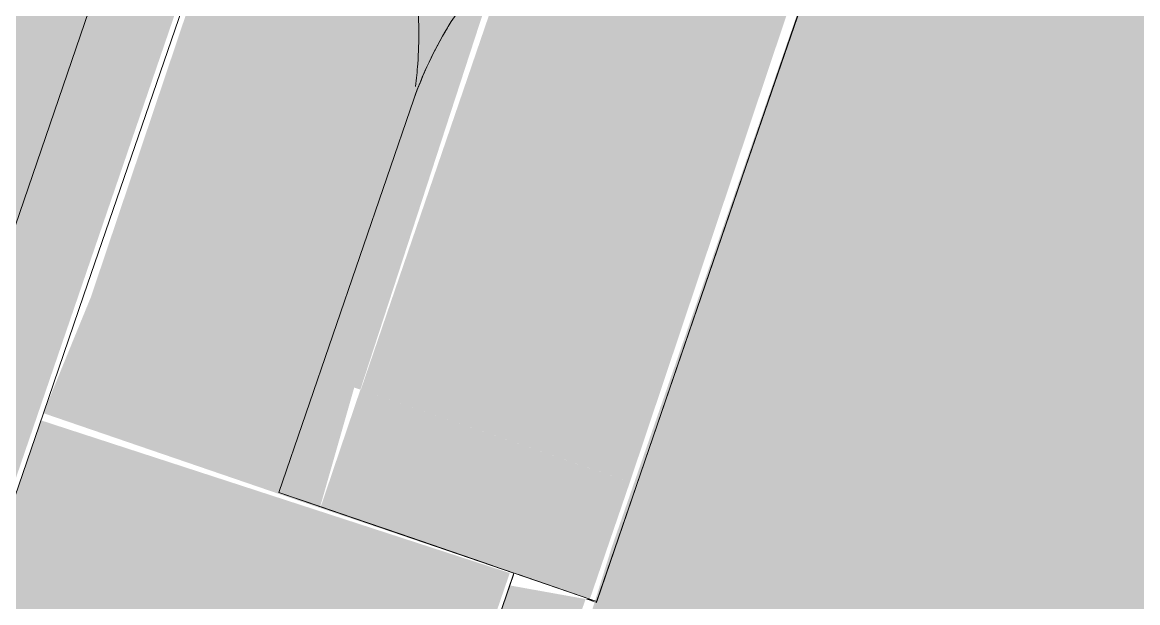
# Model space of a CAD drawing. Header units: millimetres. Extents: x 63432 to 177405, y -1987 to 27578.
# Drawn here: x 163818.84 to 163843.08, y 8812.03 to 8824.64 of the extents above; entities that cross this region are included whole.
import ezdxf

# ---------------------------------------------------------------- set-up
doc = ezdxf.new("R2010")
doc.units = ezdxf.units.MM
doc.layers.add('A-WALL-PATT', color=7, linetype='Continuous', lineweight=9)
for name, color, linetype, lineweight, true_color in [('I-FURN-16', 7, 'Continuous', 9, 0xd1b79e), ('I-FURN-19', 7, 'Continuous', 9, 0x242424), ('I-FURN-20', 7, 'Continuous', 9, 0x3a3a3a), ('I-FURN-21', 7, 'Continuous', 9, 0x666666), ('I-FURN-24', 7, 'Continuous', 9, 0x1e1e1e), ('I-FURN-26', 7, 'Continuous', 9, 0x2d2d2d), ('I-FURN-28', 7, 'Continuous', 9, 0x1a1a1a), ('I-FURN-30', 7, 'Continuous', 9, 0x4c4c4c), ('I-FURN-35', 7, 'Continuous', 9, 0x171717), ('I-FURN-39', 7, 'Continuous', 9, 0x151515), ('I-FURN-6', 7, 'Continuous', 9, 0xc0c0c0), ('I-FURN-61', 7, 'Continuous', 9, 0xcabbac), ('I-FURN-62', 7, 'Continuous', 9, 0x8b8b8b)]:
    doc.layers.add(name, color=color, linetype=linetype, lineweight=lineweight, true_color=true_color)
doc.layers.add('I-FURN-17', color=7, linetype='Continuous', lineweight=9, true_color=0x111111, transparency=0.7)

# ---------------------------------------------------------------- blocks, each defined once
blk = doc.blocks.new('Chair - Tablet Arm - Chair - Tablet Arm-26234702-Развертка 3_12-6')
at = {"layer": 'I-FURN-17'}
h = blk.add_hatch(color=256, dxfattribs=at)
h.paths.add_polyline_path([(-80463.865, 8450), (-80461.856, 8450), (-80328.433, 8839.5), (-80330.322, 8839.5), (-80463.595, 8450.787)])
h.paths.add_polyline_path([(-80323.251, 8834.684), (-80318.457, 8835.093), (-80318.019, 8837.444), (-80318.308, 8839.5), (-80327.233, 8839.5), (-80326.932, 8838.179), (-80325.945, 8837.044), (-80323.267, 8834.697)])
h.paths.add_polyline_path([(-80312.542, 8852.2), (-80248.351, 9039.435), (-80261.773, 9039.435), (-80325.968, 8852.2), (-80312.726, 8852.2)])
h = blk.add_hatch(color=256, dxfattribs=at)
h.paths.add_polyline_path([(-80327.444, 8838.356), (-80327.071, 8838.396), (-80327.172, 8838.555), (-80327.437, 8838.396)])
h.paths.add_polyline_path([(-80329.43, 8816.663), (-80324.334, 8832.308), (-80324.08, 8834.384), (-80323.268, 8834.694), (-80326.932, 8837.273), (-80326.72, 8837.473), (-80327.448, 8838.555), (-80327.635, 8839.5), (-80327.993, 8839.272), (-80328.433, 8839.04), (-80335.286, 8818.671), (-80329.564, 8816.709)])
h = blk.add_hatch(color=256, dxfattribs=at)
h.paths.add_polyline_path([(-80323.574, 8814.655), (-80319.5, 8826.8), (-80324.334, 8826.8), (-80324.488, 8831.076), (-80329.421, 8816.66), (-80324.389, 8814.935)])
h.paths.add_polyline_path([(-80321.699, 8834.361), (-80322.532, 8834.607), (-80321.705, 8834.362)])
for points in [[(-80330.311, 8814.093), (-80329.564, 8816.709), (-80335.286, 8818.671), (-80336.318, 8816.152), (-80330.32, 8814.096)], [(-80324.445, 8812.113), (-80323.574, 8814.655), (-80329.43, 8816.663), (-80330.301, 8814.09), (-80324.668, 8812.19)], [(-80450.439, 8450), (-80326.185, 8812.678), (-80336.371, 8815.996), (-80461.627, 8450), (-80450.933, 8450)], [(-80448.453, 8450), (-80448.43, 8450), (-80324.537, 8812.113), (-80326.185, 8812.409), (-80450.439, 8450), (-80449.088, 8450)], [(-80324.304, 8812.033), (-80324.445, 8812.113), (-80324.537, 8812.113)]]:
    blk.add_hatch(color=256, dxfattribs=at).paths.add_polyline_path(points)
at = {"layer": 'I-FURN-19'}
for p, q in [((-80328.269, 8822.978), (-80331.2, 8814.429)), ((-80324.445, 8812.113), (-80325.993, 8812.644))]:
    blk.add_line(p, q, dxfattribs=at)
blk.add_open_spline([(-80327.538, 8824.524), (-80327.829, 8824.041), (-80328.073, 8823.525), (-80328.269, 8822.978)], degree=3, dxfattribs=at)
at = {"layer": 'I-FURN-20'}
for p, q in [((-80456.244, 8433.069), (-80326.107, 8812.636)), ((-80324.445, 8812.113), (-80324.445, 8812.113))]:
    blk.add_line(p, q, dxfattribs=at)
at = {"layer": 'I-FURN-21'}
for p, q in [((-80330.322, 8839.5), (-80468.248, 8437.217)), ((-80321.062, 8821.491), (-80319.241, 8826.8)), ((-80319.241, 8826.8), (-80320.314, 8823.67)), ((-80320.314, 8823.67), (-80321.062, 8821.491))]:
    blk.add_line(p, q, dxfattribs=at)
at = {"layer": 'I-FURN-24'}
for p, q in [((-80325.993, 8812.644), (-80325.605, 8812.511)), ((-80325.605, 8812.511), (-80324.445, 8812.113))]:
    blk.add_line(p, q, dxfattribs=at)
at = {"layer": 'I-FURN-26'}
blk.add_line((-80336.318, 8816.152), (-80466.238, 8437.217), dxfattribs=at)
blk.add_open_spline([(-80328.231, 8823.253), (-80328.211, 8823.416), (-80328.171, 8823.83), (-80328.151, 8824.491), (-80328.184, 8825.107), (-80328.235, 8825.535), (-80328.272, 8825.778), (-80328.303, 8825.959), (-80328.341, 8826.14), (-80328.402, 8826.379), (-80328.531, 8826.792), (-80328.718, 8827.258), (-80328.915, 8827.721), (-80329.06, 8828.067), (-80329.174, 8828.357), (-80329.257, 8828.59), (-80329.313, 8828.766), (-80329.367, 8828.942), (-80329.442, 8829.176), (-80329.534, 8829.468), (-80329.642, 8829.817), (-80329.777, 8830.284), (-80329.891, 8830.751), (-80329.963, 8831.162), (-80329.987, 8831.34), (-80329.994, 8831.399)], degree=3, knots=[-0.990012, -0.990012, -0.990012, -0.990012, -0.9722222, -0.9444444, -0.9166667, -0.9027778, -0.8958333, -0.8888889, -0.8819444, -0.875, -0.8611111, -0.8333333, -0.8194444, -0.8055556, -0.7916667, -0.7847222, -0.7777778, -0.7708333, -0.7638889, -0.75, -0.7361111, -0.7222222, -0.6944444, -0.6805556, -0.6736111, -0.6736111, -0.6736111, -0.6736111], dxfattribs=at)
at = {"layer": 'I-FURN-28'}
for p, q in [((-80331.2, 8814.429), (-80328.269, 8822.978)), ((-80330.311, 8814.124), (-80331.2, 8814.429)), ((-80326.847, 8812.937), (-80330.301, 8814.121)), ((-80326.022, 8812.654), (-80326.661, 8812.873))]:
    blk.add_line(p, q, dxfattribs=at)
at = {"layer": 'I-FURN-30'}
for q in [(-80333.078, 8825.602), (-80336.318, 8816.152)]:
    blk.add_line((-80335.436, 8818.723), q, dxfattribs=at)
at = {"layer": 'I-FURN-35'}
for p, q in [((-80331.2, 8814.429), (-80330.258, 8814.106)), ((-80330.248, 8814.103), (-80326.093, 8812.678))]:
    blk.add_line(p, q, dxfattribs=at)
at = {"layer": 'I-FURN-39'}
for p, q in [((-80330.258, 8814.106), (-80331.2, 8814.429)), ((-80331.2, 8814.429), (-80330.752, 8814.276)), ((-80330.751, 8814.276), (-80330.311, 8814.124)), ((-80330.301, 8814.121), (-80326.847, 8812.937)), ((-80326.093, 8812.678), (-80330.248, 8814.103)), ((-80326.661, 8812.873), (-80326.022, 8812.654))]:
    blk.add_line(p, q, dxfattribs=at)
at = {"layer": 'I-FURN-6'}
for p, q in [((-80321.062, 8821.491), (-80323.423, 8814.604)), ((-80321.364, 8820.611), (-80321.062, 8821.491)), ((-80324.295, 8812.062), (-80321.364, 8820.611)), ((-80324.304, 8812.033), (-80323.423, 8814.604))]:
    blk.add_line(p, q, dxfattribs=at)
blk = doc.blocks.new('Chair - Tablet Arm - Chair - Tablet Arm-V80-Развертка 3_12-6')
at = {"layer": 'I-FURN-19'}
for p, q in [((-80330.258, 8814.106), (-80331.2, 8814.429)), ((-80331.2, 8814.429), (-80330.752, 8814.276)), ((-80330.751, 8814.276), (-80330.311, 8814.124)), ((-80330.301, 8814.121), (-80327.695, 8813.228)), ((-80328.591, 8813.535), (-80330.248, 8814.103)), ((-80326.754, 8812.905), (-80328.591, 8813.535)), ((-80327.695, 8813.228), (-80326.847, 8812.937)), ((-80326.093, 8812.678), (-80326.754, 8812.905)), ((-80326.661, 8812.873), (-80326.022, 8812.654))]:
    blk.add_line(p, q, dxfattribs=at)
at = {"layer": 'I-FURN-20'}
for p, q in [((-80330.311, 8814.124), (-80331.2, 8814.429)), ((-80326.847, 8812.937), (-80330.301, 8814.121)), ((-80326.022, 8812.654), (-80326.661, 8812.873)), ((-80325.993, 8812.644), (-80324.445, 8812.113))]:
    blk.add_line(p, q, dxfattribs=at)
at = {"layer": 'I-FURN-21'}
for p, q in [((-80335.436, 8818.723), (-80333.078, 8825.602)), ((-80335.436, 8818.723), (-80336.318, 8816.152)), ((-80456.244, 8433.069), (-80326.107, 8812.636)), ((-80324.445, 8812.113), (-80324.295, 8812.062)), ((-80324.295, 8812.062), (-80324.445, 8812.113))]:
    blk.add_line(p, q, dxfattribs=at)
at = {"layer": 'I-FURN-26'}
for p, q in [((-80331.2, 8814.429), (-80328.269, 8822.978)), ((-80331.2, 8814.429), (-80330.258, 8814.106)), ((-80330.248, 8814.103), (-80326.093, 8812.678))]:
    blk.add_line(p, q, dxfattribs=at)
at = {"layer": 'I-FURN-30'}
for p, q in [((-80328.269, 8822.978), (-80331.2, 8814.429)), ((-80336.318, 8816.152), (-80466.238, 8437.217)), ((-80324.445, 8812.113), (-80325.993, 8812.644))]:
    blk.add_line(p, q, dxfattribs=at)
blk.add_open_spline([(-80328.231, 8823.253), (-80328.211, 8823.416), (-80328.171, 8823.83), (-80328.151, 8824.491), (-80328.184, 8825.107), (-80328.235, 8825.535), (-80328.272, 8825.778), (-80328.303, 8825.959), (-80328.341, 8826.14), (-80328.402, 8826.379), (-80328.531, 8826.792), (-80328.718, 8827.258), (-80328.915, 8827.721), (-80329.06, 8828.067), (-80329.174, 8828.357), (-80329.257, 8828.59), (-80329.313, 8828.766), (-80329.367, 8828.942), (-80329.442, 8829.176), (-80329.534, 8829.468), (-80329.642, 8829.817), (-80329.777, 8830.284), (-80329.891, 8830.751), (-80329.963, 8831.162), (-80329.987, 8831.34), (-80329.994, 8831.399)], degree=3, knots=[-0.990012, -0.990012, -0.990012, -0.990012, -0.9722222, -0.9444444, -0.9166667, -0.9027778, -0.8958333, -0.8888889, -0.8819444, -0.875, -0.8611111, -0.8333333, -0.8194444, -0.8055556, -0.7916667, -0.7847222, -0.7777778, -0.7708333, -0.7638889, -0.75, -0.7361111, -0.7222222, -0.6944444, -0.6805556, -0.6736111, -0.6736111, -0.6736111, -0.6736111], dxfattribs=at)
blk.add_open_spline([(-80327.538, 8824.524), (-80327.829, 8824.041), (-80328.073, 8823.525), (-80328.269, 8822.978)], degree=3, dxfattribs=at)
at = {"layer": 'I-FURN-6'}
for p, q in [((-80321.062, 8821.491), (-80323.423, 8814.604)), ((-80321.364, 8820.611), (-80321.062, 8821.491)), ((-80324.295, 8812.062), (-80321.364, 8820.611)), ((-80324.304, 8812.033), (-80323.423, 8814.604))]:
    blk.add_line(p, q, dxfattribs=at)
at = {"layer": 'I-FURN-62'}
for p, q in [((-80330.322, 8839.5), (-80468.248, 8437.217)), ((-80321.062, 8821.491), (-80319.241, 8826.8))]:
    blk.add_line(p, q, dxfattribs=at)
at = {"layer": 'I-FURN-62', "flags": 128}
blk.add_lwpolyline([(-80319.241, 8826.8), (-80320.314, 8823.67), (-80321.062, 8821.491)], dxfattribs=at)
blk = doc.blocks.new('Chair - Tablet Arm - Chair - Tablet Arm-V87-Развертка 3_12-6')
at = {"layer": 'I-FURN-21'}
for p, q in [((-80331.2, 8814.429), (-80328.269, 8822.978)), ((-80326.093, 8812.678), (-80331.2, 8814.429)), ((-80331.2, 8814.429), (-80330.752, 8814.276)), ((-80330.751, 8814.276), (-80330.301, 8814.121)), ((-80330.301, 8814.121), (-80326.847, 8812.937)), ((-80326.661, 8812.873), (-80326.022, 8812.654))]:
    blk.add_line(p, q, dxfattribs=at)
at = {"layer": 'I-FURN-6'}
for p, q in [((-80261.557, 9040.064), (-80468.258, 8437.188)), ((-80328.269, 8822.978), (-80331.2, 8814.429)), ((-80324.295, 8812.062), (-80321.364, 8820.611)), ((-80324.304, 8812.033), (-80323.423, 8814.604)), ((-80330.301, 8814.121), (-80331.2, 8814.429)), ((-80324.445, 8812.113), (-80330.301, 8814.121)), ((-80456.244, 8433.069), (-80326.093, 8812.678))]:
    blk.add_line(p, q, dxfattribs=at)
at = {"layer": 'I-FURN-6', "flags": 128}
for points in [[(-80321.364, 8820.611), (-80318.645, 8828.541), (-80316.481, 8834.853), (-80315.313, 8838.258), (-80315.185, 8838.631)], [(-80319.241, 8826.8), (-80320.314, 8823.67), (-80323.423, 8814.604)]]:
    blk.add_lwpolyline(points, dxfattribs=at)
at = {"layer": 'I-FURN-6'}
blk.add_open_spline([(-80326.126, 8826.298), (-80326.606, 8825.828), (-80327.452, 8824.808), (-80328.041, 8823.617), (-80328.269, 8822.978)], degree=3, dxfattribs=at)
at = {"layer": 'I-FURN-62'}
for p, q in [((-80335.436, 8818.723), (-80332.269, 8827.96)), ((-80335.436, 8818.723), (-80336.318, 8816.152)), ((-80336.318, 8816.152), (-80466.297, 8437.047)), ((-80331.2, 8814.429), (-80326.754, 8812.905)), ((-80326.754, 8812.905), (-80326.093, 8812.678)), ((-80326.022, 8812.654), (-80324.445, 8812.113))]:
    blk.add_line(p, q, dxfattribs=at)
blk.add_open_spline([(-80328.231, 8823.253), (-80328.211, 8823.416), (-80328.171, 8823.83), (-80328.151, 8824.491), (-80328.184, 8825.107), (-80328.235, 8825.535), (-80328.272, 8825.778), (-80328.303, 8825.959), (-80328.341, 8826.14), (-80328.402, 8826.379), (-80328.531, 8826.792), (-80328.718, 8827.258), (-80328.915, 8827.721), (-80329.06, 8828.067), (-80329.174, 8828.357), (-80329.257, 8828.59), (-80329.313, 8828.766), (-80329.367, 8828.942), (-80329.442, 8829.176), (-80329.534, 8829.468), (-80329.642, 8829.817), (-80329.777, 8830.284), (-80329.891, 8830.751), (-80329.963, 8831.162), (-80329.994, 8831.399), (-80330.019, 8831.636), (-80330.04, 8831.935), (-80330.06, 8832.419), (-80330.052, 8833.277), (-80329.919, 8834.495), (-80329.611, 8835.699), (-80329.288, 8836.656), (-80328.931, 8837.583), (-80328.401, 8838.713), (-80327.894, 8839.559), (-80327.622, 8839.969)], degree=3, knots=[-0.990012, -0.990012, -0.990012, -0.990012, -0.9722222, -0.9444444, -0.9166667, -0.9027778, -0.8958333, -0.8888889, -0.8819444, -0.875, -0.8611111, -0.8333333, -0.8194444, -0.8055556, -0.7916667, -0.7847222, -0.7777778, -0.7708333, -0.7638889, -0.75, -0.7361111, -0.7222222, -0.6944444, -0.6805556, -0.6736111, -0.6666667, -0.6527778, -0.6388889, -0.6111111, -0.5555556, -0.5, -0.4722222, -0.4444444, -0.3888889, -0.3333333, -0.3333333, -0.3333333, -0.3333333], dxfattribs=at)

msp = doc.modelspace()

# ---------------------------------------------------------------- hatches: boundary and pattern name
at = {"layer": 'A-WALL-PATT'}
h = msp.add_hatch(color=256, dxfattribs=at)
h.paths.add_polyline_path([(160606.618, 8450), (161691.753, 8450), (161825.295, 8839.5), (161732.418, 8839.5), (161732.418, 8852.2), (161829.65, 8852.2), (161893.845, 9039.435), (161693.893, 9039.435), (161693.893, 9052.135), (161950.358, 9052.135), (161960.047, 9050.621), (161968.812, 9046.221), (161975.816, 9039.357), (161980.941, 9029.081), (162041.586, 8852.2), (162075.318, 8852.2), (162075.318, 8840.405), (162077.828, 8840.698), (162088.487, 8844.86), (162096.149, 8849.899), (162103.516, 8857.899), (162108.392, 8866.344), (162111.352, 8876.231), (162126.456, 8961.891), (162120.202, 8962.994), (162158.249, 9178.767), (162164.452, 9177.381), (162151.27, 9102.622), (162163.777, 9100.416), (162123.239, 8871.957), (162120.053, 8861.314), (162113.418, 8849.822), (162103.511, 8839.644), (162093.226, 8832.879), (162080.757, 8828.34), (162067.577, 8826.8), (162050.294, 8826.8), (162179.653, 8450), (162691.753, 8450), (162825.295, 8839.5), (162732.418, 8839.5), (162732.418, 8852.2), (162829.65, 8852.2), (162893.845, 9039.435), (162693.893, 9039.435), (162693.893, 9052.135), (162950.358, 9052.135), (162960.047, 9050.621), (162968.812, 9046.221), (162975.816, 9039.357), (162980.941, 9029.081), (163041.586, 8852.2), (163075.318, 8852.2), (163075.318, 8840.405), (163077.828, 8840.698), (163088.487, 8844.86), (163096.149, 8849.899), (163103.516, 8857.899), (163108.392, 8866.344), (163111.352, 8876.231), (163126.456, 8961.891), (163120.202, 8962.994), (163158.249, 9178.767), (163164.452, 9177.381), (163151.27, 9102.622), (163163.777, 9100.416), (163123.239, 8871.957), (163120.053, 8861.314), (163113.418, 8849.822), (163103.516, 8839.647), (163093.226, 8832.879), (163080.757, 8828.34), (163067.246, 8826.8), (163050.294, 8826.8), (163179.653, 8450), (163691.753, 8450), (163825.295, 8839.5), (163732.418, 8839.5), (163732.418, 8852.2), (163829.65, 8852.2), (163893.845, 9039.435), (163693.893, 9039.435), (163693.893, 9052.135), (163950.358, 9052.135), (163960.047, 9050.621), (163968.812, 9046.221), (163975.816, 9039.357), (163980.941, 9029.081), (164041.586, 8852.2), (164075.318, 8852.2), (164075.318, 8840.405), (164077.828, 8840.698), (164088.487, 8844.86), (164096.149, 8849.899), (164103.516, 8857.899), (164108.392, 8866.344), (164111.352, 8876.231), (164126.456, 8961.891), (164120.202, 8962.994), (164158.249, 9178.767), (164164.452, 9177.381), (164151.27, 9102.622), (164163.777, 9100.416), (164123.239, 8871.957), (164120.053, 8861.314), (164113.418, 8849.822), (164103.511, 8839.644), (164093.226, 8832.879), (164080.757, 8828.34), (164067.577, 8826.8), (164050.294, 8826.8), (164179.653, 8450), (164234.618, 8450), (164234.618, 13150), (160606.618, 13150), (160606.618, 9070.657)])
h.paths.add_polyline_path([(161707.188, 8450), (162164.048, 8450), (162034.715, 8826.8), (161836.273, 8826.538), (161831.646, 8813.228), (161830.857, 8810.703), (161717.284, 8479.447)])
h.paths.add_polyline_path([(162928.803, 8450), (163164.048, 8450), (163034.715, 8826.8), (162836.273, 8826.538), (162831.646, 8813.228), (162830.857, 8810.703), (162707.188, 8450), (162859.581, 8450)])
h.paths.add_polyline_path([(164164.048, 8450), (164034.715, 8826.8), (163836.273, 8826.538), (163831.646, 8813.228), (163830.857, 8810.703), (163707.188, 8450), (164140.184, 8450)])
h.paths.add_polyline_path([(161959.698, 8852.2), (162028.16, 8852.2), (161968.226, 9026.768), (161961.431, 9035.887), (161950.358, 9039.435), (161907.27, 9039.435), (161843.075, 8852.2), (161925.089, 8852.2)])
h.paths.add_polyline_path([(163999.118, 8852.2), (164028.16, 8852.2), (163968.226, 9026.768), (163961.431, 9035.887), (163950.358, 9039.435), (163907.27, 9039.435), (163843.075, 8852.2), (163967.129, 8852.2)])
h.paths.add_polyline_path([(163019.772, 8852.2), (163028.16, 8852.2), (162968.226, 9026.768), (162961.431, 9035.887), (162950.358, 9039.435), (162907.27, 9039.435), (162843.075, 8852.2), (163013.984, 8852.2)])
h.paths.add_polyline_path([(162898.989, 9055.4), (162441.437, 9055.4), (162441.437, 9074.45), (163024.518, 9074.45), (163024.518, 9055.4), (162901.398, 9055.4)])
h.paths.add_polyline_path([(161717.421, 9055.4), (161441.437, 9055.4), (161441.437, 9074.45), (162024.518, 9074.45), (162024.518, 9055.4), (161752.033, 9055.4)])
h.paths.add_polyline_path([(164004.006, 9055.4), (163441.437, 9055.4), (163441.437, 9074.45), (164024.518, 9074.45), (164024.518, 9055.4), (164005.468, 9055.4)])

# ---------------------------------------------------------------- block references
at = {"layer": 'I-FURN-16'}
msp.add_blockref('Chair - Tablet Arm - Chair - Tablet Arm-26234702-Развертка 3_12-6', (244155.618, 0), dxfattribs=at)
at = {"layer": 'I-FURN-6'}
msp.add_blockref('Chair - Tablet Arm - Chair - Tablet Arm-V87-Развертка 3_12-6', (244155.618, 0), dxfattribs=at)
at = {"layer": 'I-FURN-61'}
msp.add_blockref('Chair - Tablet Arm - Chair - Tablet Arm-V80-Развертка 3_12-6', (244155.618, 0), dxfattribs=at)

doc.saveas('drawing.dxf')
